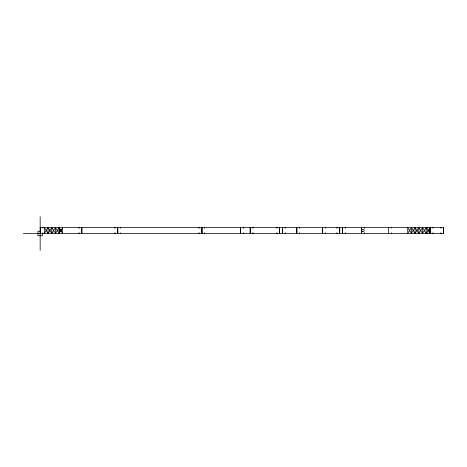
<?xml version="1.0" encoding="UTF-8"?>
<svg xmlns="http://www.w3.org/2000/svg" width="467" height="467" viewBox="0 0 467 467"><rect width="100%" height="100%" fill="white"/><g stroke="black" fill="none" stroke-linecap="round" stroke-linejoin="round"><path stroke-width="0.7" d="M430.2 233.442L429.903 227.581L426.208 233.442L422.507 227.581L418.806 233.442L415.11 227.581L411.409 233.442L407.714 227.581L407.714 233.442L411.409 227.581L415.11 233.442L418.806 227.581L422.507 233.442L426.208 227.581L429.903 233.442L430.2 227.581M59.169 233.442L62.648 227.581L62.648 233.442L59.169 227.581L55.474 233.442L51.773 227.581L48.078 233.442L44.377 227.581L44.377 233.442L48.078 227.581L51.773 233.442L55.474 227.581L59.169 233.442L59.169 227.581M40.162 227.522L443.65 227.522L443.65 233.5L23.35 233.5M42.882 228.194L42.941 227.522M120.509 228.194L120.568 227.522M279.628 228.194L279.762 227.522M342.422 228.194L342.346 227.522M391.241 228.194L391.241 227.522M432.979 228.194L432.979 227.522M40.483 231.258L37.92 231.258L37.92 235.742L42.404 235.742L42.404 233.179M42.882 232.829L42.941 233.5M120.509 232.829L120.568 233.5M279.628 232.829L279.762 233.5M342.422 232.829L342.346 233.5M391.241 232.829L391.241 233.5M432.921 232.829L432.979 233.5M443.592 227.581L443.592 233.442M443.516 227.522L443.516 233.5M440.93 227.581L440.871 228.194L440.871 227.522M440.93 233.442L440.871 232.829L440.871 233.5M430.2 227.522L430.2 233.5M430.142 227.522L430.089 233.442M429.903 227.581L429.903 233.442M427.48 227.581L427.48 228.194L427.422 227.522M427.48 233.442L427.48 232.829L427.422 233.5M426.219 227.522L426.219 233.5M422.507 227.581L422.507 233.442M418.806 227.581L418.806 233.442M415.11 227.581L415.11 233.442M411.409 227.581L411.409 233.442M388.526 227.522L388.462 233.5M364.342 227.522L364.342 228.194L364.283 227.581M364.342 233.5L364.342 232.829L364.283 233.442M361.621 227.581L361.621 233.442M361.563 227.522L361.563 233.5M345.288 227.522L345.288 228.194L345.23 227.581M345.288 233.5L345.288 232.829L345.23 233.442M342.568 227.581L342.568 233.442M342.48 227.522L342.509 233.5M339.754 227.581L339.754 233.442M339.702 227.522L339.632 233.5M339.579 227.581L339.579 233.442M336.911 227.581L336.859 228.194L336.859 227.522M336.911 233.442L336.859 232.829L336.859 233.5M325.33 227.522L325.33 228.194L325.271 227.581M325.33 233.5L325.33 232.829L325.271 233.442M322.604 227.581L322.604 233.442M322.551 227.522L322.551 233.5M299.557 227.522L299.557 228.194L299.499 227.581M299.557 233.5L299.557 232.829L299.499 233.442M296.837 227.581L296.837 233.442M296.779 227.522L296.779 233.5M285.249 227.522L285.249 228.194L285.191 227.581M285.249 233.5L285.249 232.829L285.191 233.442M282.529 227.581L282.529 233.442M282.407 227.522L282.407 233.5M282.348 227.581L282.348 233.442M279.628 227.522L279.593 233.5M279.54 227.581L279.54 233.442M276.873 227.581L276.873 228.194L276.814 227.522M276.873 233.442L276.873 232.829L276.814 233.5M252.956 227.522L252.956 228.194L252.898 227.581M252.956 233.5L252.956 232.829L252.898 233.442M250.23 227.581L250.23 233.442M250.178 227.522L250.178 233.5M243.295 227.522L243.295 228.194L243.237 227.581M243.295 233.5L243.295 232.829L243.237 233.442M240.575 227.581L240.575 233.442M240.517 227.522L240.517 233.5M204.692 227.522L204.692 228.194L204.639 227.581M204.692 233.5L204.692 232.829L204.639 233.442M201.972 227.581L201.972 233.442M201.849 227.522L201.919 233.5M201.791 227.581L201.791 233.442M199.129 227.581L199.07 228.194L199.07 227.522M199.129 233.442L199.07 232.829L199.07 233.5M117.789 227.522L117.789 233.5M117.725 227.522L117.725 233.5M117.666 227.581L117.666 233.442M114.999 227.581L114.946 228.194L114.946 227.522M114.999 233.442L114.946 232.829L114.946 233.5M81.9 227.522L81.9 233.5M81.766 227.581L81.766 233.442M79.18 227.581L79.121 228.194L79.121 227.522M79.18 233.442L79.121 232.829L79.121 233.5M55.474 227.581L55.474 233.442M51.773 227.581L51.773 233.442M48.078 227.581L48.078 233.442M40.296 227.522L40.273 233.5M40.162 216.688L40.162 250.312M61.159 231.34A1.179 1.162 -90 0 0 60.64 229.373A1.179 1.162 -90 0 0 59.216 230.815A1.179 1.162 -90 0 0 61.159 231.34M362.363 231.533A1.179 1.179 0 0 0 364.132 230.511A1.179 1.179 0 0 0 362.363 229.49A1.179 1.179 0 0 0 362.363 231.533M59.747 231.533A1.179 1.179 0 0 0 61.516 230.511A1.179 1.179 0 0 0 59.747 229.49A1.179 1.179 0 0 0 59.747 231.533"/></g></svg>
